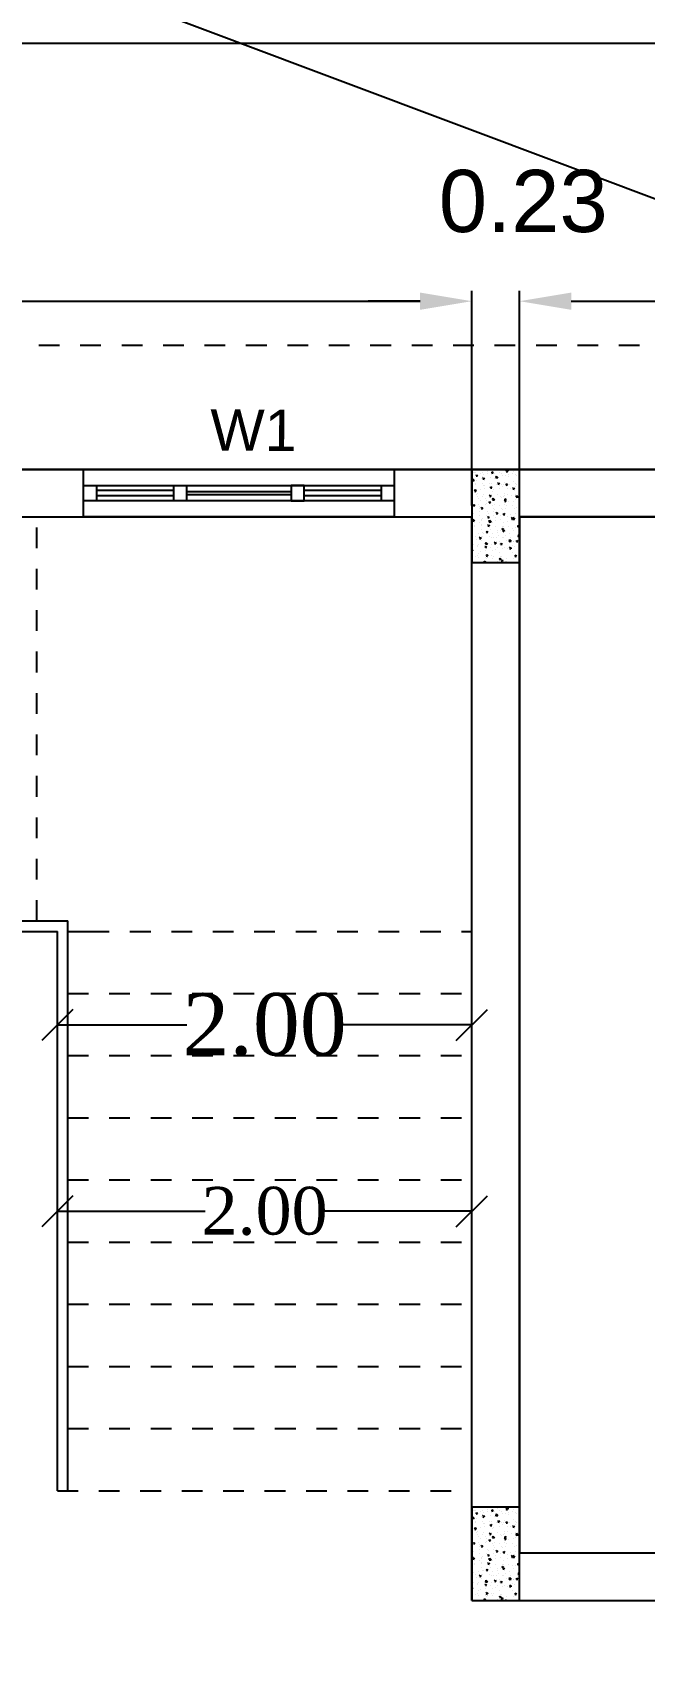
# Model space of a CAD drawing. Header units: metres. Extents: x 0 to 2048, y 111 to 219.
# Drawn here: x 1839.33 to 1842.28, y 171.58 to 179.44 of the extents above; entities that cross this region are included whole.
import ezdxf

# ---------------------------------------------------------------- set-up
doc = ezdxf.new("R2010")
doc.units = ezdxf.units.M
doc.header["$LTSCALE"] = 0.5
doc.header["$MEASUREMENT"] = 0
doc.header["$PDMODE"] = 3
doc.linetypes.add('( Dashed )', pattern=[0.75, 0.5, -0.25])
doc.linetypes.add('CONTIN', pattern=[0])
for name, color, linetype in [('BLK_1_FLR_0_BLT_UP_AREA', 27, 'Continuous'), ('BLK_1_FLR_0_EXIT_WIDTH_DOOR', 2, 'Continuous'), ('BLK_1_FLR_0_REGULAR_ROOM_1', 3, 'Continuous')]:
    doc.layers.add(name, color=color, linetype=linetype)
doc.layers.add('layout bou', color=1, linetype='Continuous', lineweight=60)
doc.layers.add('layout bou @ 1', color=1, linetype='Continuous', lineweight=60)
doc.styles.add('200LT_S', font='arial.ttf', dxfattribs={"height": 0.3})
doc.styles.add('Isa-', font='times.ttf')
doc.styles.add('PATTA & SITE', font='arial.ttf', dxfattribs={"height": 1.5})
doc.styles.get("Standard").update_dxf_attribs({"font": ''})
doc.styles.get('Standard').set_extended_font_data('Arial Black')
doc.dimstyles.new('Building Arrow', dxfattribs={"dimscale": 0, "dimtxt": 1, "dimasz": 1, "dimexe": 0.18, "dimexo": 0.0625, "dimgap": 0.09, "dimtad": 0, "dimdec": 1, "dimzin": 0, "dimdsep": 46, "dimtxsty": 'Standard', "dimcen": 0.09, "dimse1": 1, "dimse2": 1, "dimclrt": 7, "dimadec": 1, "dimazin": 0, "dimtfac": 1, "dimtdec": 1, "dimtofl": 0, "dimtmove": 0, "dimatfit": 3, "dimfxl": 0, "dimtolj": 1, "dimtzin": 0, "dimarcsym": 0})
doc.dimstyles.new('STANDARD$0', dxfattribs={"dimtxt": 0.5, "dimasz": 0.1, "dimexe": 2, "dimexo": 2, "dimgap": 0, "dimtad": 0, "dimzin": 0, "dimdsep": 46, "dimtxsty": 'Standard', "dimblk": 'OBLIQUE', "dimcen": -0.0625, "dimse1": 1, "dimse2": 1, "dimclrd": 3, "dimclre": 9, "dimadec": 0, "dimazin": 0, "dimtfac": 1, "dimtix": 1, "dimtofl": 0, "dimtmove": 2, "dimatfit": 3, "dimldrblk": 'OBLIQUE', "dimfxl": 0, "dimtolj": 1, "dimtzin": 0, "dimarcsym": 0})

# ---------------------------------------------------------------- blocks, each defined once
blk = doc.blocks.new('*D9')
at = {"layer": 'Defpoints', "color": 0, "lineweight": -3}
for p in [(1764.1257, 208.0316), (1764.1257, 208.0316), (1929.9765, 145.7045)]:
    blk.add_point(p, dxfattribs=at)
at = {"layer": 'layout bou', "color": 0, "lineweight": -2}
for p, q in [((1765.0618, 207.6799), (1845.0867, 177.6063)), ((1929.0405, 146.0562), (1849.0155, 176.1298))]:
    blk.add_line(p, q, dxfattribs=at)
at = {"layer": 'layout bou', "color": 0, "lineweight": -3}
for points in [[(1765.1204, 207.8359), (1765.0031, 207.5239), (1764.1257, 208.0316)], [(1929.0991, 146.2122), (1928.9818, 145.9002), (1929.9765, 145.7045)]]:
    blk.add_solid(points, dxfattribs=at)
at = {"layer": 'layout bou', "color": 7, "lineweight": 15, "insert": (1847.0511, 176.868), "char_height": 1, "attachment_point": 5, "rotation": 339.40364}
blk.add_mtext('\\A1;177.2', dxfattribs=at)
blk = doc.blocks.new('_Oblique')
at = {"color": 0, "linetype": 'ByBlock', "lineweight": -2}
blk.add_line((-0.5, -0.5), (0.5, 0.5), dxfattribs=at)
blk = doc.blocks.new('*D37')
at = {"color": 3, "lineweight": -2, "ltscale": 2}
for p, q in [((1839.4489, 174.6529), (1840.0739, 174.6529)), ((1841.4489, 174.6529), (1840.8238, 174.6529))]:
    blk.add_line(p, q, dxfattribs=at)
at = {"layer": 'Defpoints', "color": 0, "lineweight": -3, "ltscale": 2}
for p in [(1839.4489, 174.6529), (1841.4489, 174.6529), (1841.4489, 174.6529)]:
    blk.add_point(p, dxfattribs=at)
at = {"color": 3, "lineweight": -2, "ltscale": 2, "xscale": 0.15, "yscale": 0.15, "zscale": 0.15, "rotation": 180}
blk.add_blockref('_Oblique', (1839.4489, 174.6529), dxfattribs=at)
at = {"color": 3, "lineweight": -2, "ltscale": 2, "xscale": 0.15, "yscale": 0.15, "zscale": 0.15}
blk.add_blockref('_Oblique', (1841.4489, 174.6529), dxfattribs=at)
at = {"color": 0, "lineweight": -3, "ltscale": 2, "insert": (1840.4489, 174.6529), "char_height": 0.3, "attachment_point": 5, "style": 'Isa-'}
blk.add_mtext('\\A1;2.00', dxfattribs=at)
blk = doc.blocks.new('*D101')
at = {"layer": 'BLK_1_FLR_0_EXIT_WIDTH_DOOR', "color": 3, "lineweight": -2, "ltscale": 2}
for p, q in [((1839.4489, 173.7536), (1840.1614, 173.7536)), ((1841.4489, 173.7536), (1840.7363, 173.7536))]:
    blk.add_line(p, q, dxfattribs=at)
at = {"layer": 'Defpoints', "color": 0, "lineweight": -3, "ltscale": 2}
for p in [(1841.4489, 173.7536), (1839.4489, 173.4536), (1841.4489, 173.4536)]:
    blk.add_point(p, dxfattribs=at)
at = {"layer": 'BLK_1_FLR_0_EXIT_WIDTH_DOOR', "color": 3, "lineweight": -2, "ltscale": 2, "xscale": 0.15, "yscale": 0.15, "zscale": 0.15, "rotation": 180}
blk.add_blockref('_Oblique', (1839.4489, 173.7536), dxfattribs=at)
at = {"layer": 'BLK_1_FLR_0_EXIT_WIDTH_DOOR', "color": 3, "lineweight": -2, "ltscale": 2, "xscale": 0.15, "yscale": 0.15, "zscale": 0.15}
blk.add_blockref('_Oblique', (1841.4489, 173.7536), dxfattribs=at)
at = {"layer": 'BLK_1_FLR_0_EXIT_WIDTH_DOOR', "color": 0, "lineweight": -3, "ltscale": 2, "insert": (1840.4489, 173.7536), "char_height": 0.23, "attachment_point": 5, "style": 'Isa-'}
blk.add_mtext('\\A1;2.00', dxfattribs=at)

msp = doc.modelspace()

# ---------------------------------------------------------------- linework, layer by layer
at = {"color": 7, "lineweight": -3}
for p, q in [((1822.67887, 179.39237), (1852.67887, 179.39237)), ((1836.59887, 178.14642), (1841.19887, 178.14642)), ((1841.19887, 178.14642), (1840.94887, 178.14642)), ((1841.92887, 178.14642), (1847.21887, 178.14642)), ((1841.92887, 178.14642), (1842.17887, 178.14642))]:
    msp.add_line(p, q, dxfattribs=at)
at = {"color": 252, "lineweight": -3}
for p, q in [((1841.44887, 177.15967), (1841.44887, 178.19642)), ((1841.44887, 177.15967), (1841.44887, 178.19642)), ((1841.67887, 177.15467), (1841.67887, 178.19642)), ((1841.67887, 177.15467), (1841.67887, 178.19642))]:
    msp.add_line(p, q, dxfattribs=at)
at = {"linetype": '( Dashed )', "lineweight": -3, "ltscale": 0.0008}
for p, q in [((1825.35887, 177.93467), (1853.52887, 177.93467)), ((1839.34887, 175.15467), (1839.34887, 177.10467)), ((1839.59887, 175.10467), (1841.44887, 175.10467)), ((1839.49887, 174.80467), (1841.44887, 174.80467)), ((1839.49887, 174.50467), (1841.44887, 174.50467)), ((1839.49887, 174.20467), (1841.44887, 174.20467)), ((1839.49887, 173.90467), (1841.44887, 173.90467)), ((1839.49887, 173.60467), (1841.44887, 173.60467)), ((1839.49887, 173.30467), (1841.44887, 173.30467)), ((1839.49887, 173.00467), (1841.44887, 173.00467)), ((1839.49887, 172.70467), (1841.44887, 172.70467)), ((1839.44887, 172.40467), (1841.44887, 172.40467))]:
    msp.add_line(p, q, dxfattribs=at)
at = {"color": 0, "lineweight": -3}
for p, q in [((1822.42887, 177.33467), (1852.92887, 177.33467)), ((1822.42887, 177.33467), (1852.92887, 177.33467)), ((1836.34887, 177.10467), (1841.44887, 177.10467)), ((1841.44887, 171.87467), (1841.44887, 177.10467)), ((1841.67887, 172.10467), (1841.67887, 177.10467)), ((1841.67887, 177.10467), (1847.46887, 177.10467)), ((1841.67887, 172.10467), (1846.27504, 172.10467)), ((1841.44887, 171.87467), (1846.27504, 171.87467))]:
    msp.add_line(p, q, dxfattribs=at)
at = {"color": 8, "lineweight": -3}
msp.add_line((1822.42887, 177.33467), (1852.92887, 177.33467), dxfattribs=at)
at = {"lineweight": -3}
for p, q in [((1839.57474, 177.33467, 0), (1841.07474, 177.33467)), ((1841.45616, 177.31892), (1841.45616, 177.31892)), ((1841.45626, 177.33174), (1841.45626, 177.33174)), ((1841.45988, 177.31765), (1841.45988, 177.31765)), ((1841.46429, 177.32057), (1841.46429, 177.32057)), ((1841.47084, 177.30874), (1841.47032, 177.30276)), ((1841.47032, 177.30276), (1841.47658, 177.30392)), ((1841.47084, 177.30874), (1841.47659, 177.30392)), ((1841.49317, 177.31643), (1841.49317, 177.31643)), ((1841.50044, 177.3193), (1841.50044, 177.3193)), ((1841.50117, 177.29879), (1841.50117, 177.29879)), ((1841.50709, 177.31184), (1841.50709, 177.31184)), ((1841.52312, 177.32275), (1841.52312, 177.32275)), ((1841.52646, 177.31522), (1841.52646, 177.31522)), ((1841.54606, 177.32261), (1841.54554, 177.31663)), ((1841.54554, 177.31664), (1841.5518, 177.3178)), ((1841.54606, 177.32261), (1841.55181, 177.31779)), ((1841.55975, 177.314), (1841.55975, 177.314)), ((1841.56647, 177.30252), (1841.56509, 177.29363)), ((1841.5668, 177.30221), (1841.57492, 177.29442)), ((1841.57101, 177.32984), (1841.57101, 177.32984)), ((1841.58279, 177.31862), (1841.58279, 177.31862)), ((1841.59304, 177.31278), (1841.59304, 177.31278)), ((1841.59785, 177.30477), (1841.59785, 177.30477)), ((1841.61045, 177.30353), (1841.61045, 177.30353)), ((1841.61128, 177.32586), (1841.61128, 177.32586)), ((1841.61862, 177.32978), (1841.61526, 177.3248)), ((1841.61526, 177.32481), (1841.6213, 177.32278)), ((1841.61862, 177.32978), (1841.6213, 177.32278)), ((1841.62075, 177.33051), (1841.62702, 177.33167)), ((1841.62112, 177.33467), (1841.62076, 177.33051)), ((1841.62344, 177.33467), (1841.62703, 177.33167)), ((1841.62633, 177.31157), (1841.62633, 177.31157)), ((1841.6278, 177.29849), (1841.6278, 177.29849)), ((1841.6449, 177.3151), (1841.6449, 177.3151)), ((1841.64975, 177.32246), (1841.64975, 177.32246)), ((1841.65962, 177.31035), (1841.65962, 177.31035)), ((1841.66238, 177.30638), (1841.66238, 177.30638)), ((1840.01027, 177.23212, 0), (1839.63696, 177.23212, 0)), ((1840.57698, 177.22593, 0), (1840.07249, 177.22592, 0)), ((1841.01252, 177.23212, 0), (1840.6392, 177.23212, 0)), ((1841.45251, 177.28926), (1841.45113, 177.28037)), ((1841.45113, 177.28037), (1841.46063, 177.28148)), ((1841.45175, 177.22497), (1841.45175, 177.22497)), ((1841.45284, 177.28895), (1841.46096, 177.28116)), ((1841.45401, 177.27835), (1841.45401, 177.27835)), ((1841.46558, 177.23473), (1841.46222, 177.22975)), ((1841.46222, 177.22976), (1841.46827, 177.22773)), ((1841.46457, 177.23701), (1841.46404, 177.23103)), ((1841.46404, 177.23104), (1841.47031, 177.23219)), ((1841.46457, 177.23701), (1841.47031, 177.23219)), ((1841.46558, 177.23473), (1841.46826, 177.22773)), ((1841.46617, 177.2606), (1841.46617, 177.2606)), ((1841.46629, 177.26714), (1841.46629, 177.26714)), ((1841.46928, 177.2827), (1841.46928, 177.2827)), ((1841.47759, 177.21954), (1841.47759, 177.21954)), ((1841.4914, 177.23737), (1841.4914, 177.23737)), ((1841.49366, 177.29076), (1841.49366, 177.29076)), ((1841.49958, 177.26592), (1841.49958, 177.26592)), ((1841.50584, 177.29442), (1841.50248, 177.28944)), ((1841.50248, 177.28945), (1841.50853, 177.28742)), ((1841.50373, 177.29427), (1841.50373, 177.29427)), ((1841.50484, 177.25846), (1841.50484, 177.25846)), ((1841.50584, 177.29442), (1841.50853, 177.28742)), ((1841.50872, 177.25639), (1841.50872, 177.25639)), ((1841.51118, 177.24047), (1841.51118, 177.24047)), ((1841.53287, 177.26471), (1841.53287, 177.26471)), ((1841.53313, 177.26443), (1841.53313, 177.26443)), ((1841.53979, 177.25089), (1841.53926, 177.24491)), ((1841.53926, 177.24491), (1841.54553, 177.24607)), ((1841.53979, 177.25089), (1841.54553, 177.24606)), ((1841.53988, 177.29299), (1841.53988, 177.29299)), ((1841.54317, 177.26796), (1841.54317, 177.26796)), ((1841.54816, 177.23009), (1841.54816, 177.23009)), ((1841.55594, 177.23899), (1841.55594, 177.23899)), ((1841.55819, 177.29237), (1841.55819, 177.29237)), ((1841.5651, 177.29363), (1841.5746, 177.29474)), ((1841.56615, 177.26349), (1841.56615, 177.26349)), ((1841.57835, 177.27009), (1841.575, 177.26511)), ((1841.575, 177.26512), (1841.58104, 177.26309)), ((1841.57835, 177.27009), (1841.58104, 177.26309)), ((1841.57932, 177.26669), (1841.57932, 177.26669)), ((1841.58262, 177.24165), (1841.58262, 177.24165)), ((1841.5928, 177.2603), (1841.5928, 177.2603)), ((1841.59559, 177.25139), (1841.59559, 177.25139)), ((1841.59944, 177.26227), (1841.59944, 177.26227)), ((1841.60677, 177.21909), (1841.60677, 177.21909)), ((1841.60902, 177.27247), (1841.60902, 177.27247)), ((1841.61501, 177.26476), (1841.61448, 177.25878)), ((1841.61448, 177.25879), (1841.62075, 177.25994)), ((1841.61501, 177.26476), (1841.62075, 177.25994)), ((1841.61876, 177.24038), (1841.61876, 177.24038)), ((1841.63273, 177.26106), (1841.63273, 177.26106)), ((1841.63781, 177.24018), (1841.63781, 177.24018)), ((1841.65087, 177.24576), (1841.64751, 177.24078)), ((1841.64751, 177.24079), (1841.65356, 177.23876)), ((1841.64989, 177.27723), (1841.64989, 177.27723)), ((1841.65087, 177.24576), (1841.65356, 177.23875)), ((1841.65976, 177.26414), (1841.65976, 177.26414)), ((1841.66012, 177.253), (1841.66012, 177.253)), ((1841.66602, 177.25984), (1841.66602, 177.25984)), ((1840.01027, 177.20723, 0), (1839.63696, 177.20723, 0)), ((1840.57698, 177.21099, 0), (1840.07249, 177.21099, 0)), ((1841.01252, 177.20723, 0), (1840.6392, 177.20723, 0)), ((1841.44949, 177.17159), (1841.44949, 177.17159)), ((1841.45829, 177.16528), (1841.45777, 177.15931)), ((1841.45777, 177.15931), (1841.46403, 177.16047)), ((1841.45829, 177.16528), (1841.46404, 177.16046)), ((1841.47378, 177.2152), (1841.47378, 177.2152)), ((1841.47618, 177.20228), (1841.47618, 177.20228)), ((1841.48083, 177.16386), (1841.48083, 177.16386)), ((1841.48089, 177.19451), (1841.48089, 177.19451)), ((1841.48587, 177.15664), (1841.48587, 177.15664)), ((1841.48619, 177.14396), (1841.48619, 177.14396)), ((1841.48915, 177.18399), (1841.48915, 177.18399)), ((1841.49783, 177.15071), (1841.49447, 177.14573)), ((1841.49448, 177.14574), (1841.50052, 177.14371)), ((1841.49783, 177.15071), (1841.50052, 177.1437)), ((1841.50033, 177.15169), (1841.50033, 177.15169)), ((1841.50258, 177.20508), (1841.50258, 177.20508)), ((1841.50707, 177.21398), (1841.50707, 177.21398)), ((1841.51411, 177.16264), (1841.51411, 177.16264)), ((1841.51703, 177.19324), (1841.51703, 177.19324)), ((1841.52033, 177.1682), (1841.52033, 177.1682)), ((1841.52119, 177.18215), (1841.52119, 177.18215)), ((1841.53351, 177.17916), (1841.53299, 177.17318)), ((1841.53299, 177.17319), (1841.53925, 177.17434)), ((1841.53351, 177.17916), (1841.53926, 177.17434)), ((1841.53809, 177.2104), (1841.53474, 177.20542)), ((1841.53474, 177.20543), (1841.54078, 177.2034)), ((1841.53809, 177.2104), (1841.54078, 177.20339)), ((1841.54036, 177.21277), (1841.54036, 177.21277)), ((1841.54314, 177.20611), (1841.54314, 177.20611)), ((1841.5474, 177.16142), (1841.5474, 177.16142)), ((1841.54992, 177.1958), (1841.54854, 177.1869)), ((1841.54855, 177.18691), (1841.55804, 177.18801)), ((1841.55025, 177.19548), (1841.55837, 177.18769)), ((1841.55316, 177.14779), (1841.55316, 177.14779)), ((1841.55368, 177.1856), (1841.55368, 177.1856)), ((1841.55647, 177.16693), (1841.55647, 177.16693)), ((1841.55977, 177.1419), (1841.55977, 177.1419)), ((1841.57365, 177.21155), (1841.57365, 177.21155)), ((1841.58069, 177.16021), (1841.58069, 177.16021)), ((1841.5876, 177.20378), (1841.5876, 177.20378)), ((1841.59108, 177.14462), (1841.59108, 177.14462)), ((1841.59333, 177.19801), (1841.59333, 177.19801)), ((1841.59592, 177.14062), (1841.59592, 177.14062)), ((1841.60281, 177.20198), (1841.60281, 177.20198)), ((1841.60451, 177.16571), (1841.60451, 177.16571)), ((1841.60694, 177.21034), (1841.60694, 177.21034)), ((1841.61061, 177.18607), (1841.60725, 177.18109)), ((1841.60725, 177.1811), (1841.6133, 177.17907)), ((1841.6082, 177.18706), (1841.61447, 177.18822)), ((1841.60873, 177.19303), (1841.60821, 177.18706)), ((1841.60873, 177.19303), (1841.61448, 177.18821)), ((1841.61061, 177.18607), (1841.61329, 177.17906)), ((1841.61282, 177.14367), (1841.61282, 177.14367)), ((1841.61398, 177.15899), (1841.61398, 177.15899)), ((1841.62206, 177.21534), (1841.62206, 177.21534)), ((1841.62704, 177.17747), (1841.62704, 177.17747)), ((1841.64023, 177.20912), (1841.64023, 177.20912)), ((1841.64727, 177.15778), (1841.64727, 177.15778)), ((1841.64782, 177.18186), (1841.64782, 177.18186)), ((1841.65561, 177.14624), (1841.65561, 177.14624)), ((1841.65787, 177.19962), (1841.65787, 177.19962)), ((1841.6582, 177.21407), (1841.6582, 177.21407)), ((1841.6615, 177.18904), (1841.6615, 177.18904)), ((1841.66388, 177.20905), (1841.6625, 177.20016)), ((1841.66251, 177.20016), (1841.67201, 177.20127)), ((1841.66421, 177.20874), (1841.67233, 177.20095)), ((1841.66648, 177.15116), (1841.66648, 177.15116)), ((1841.66977, 177.20582), (1841.66977, 177.20582)), ((1841.67352, 177.2079), (1841.67352, 177.2079)), ((1841.45202, 177.09356), (1841.45149, 177.08758)), ((1841.45149, 177.08759), (1841.45776, 177.08874)), ((1841.45202, 177.09356), (1841.45776, 177.08874)), ((1841.45394, 177.11456), (1841.45394, 177.11456)), ((1841.45757, 177.09102), (1841.45421, 177.08604)), ((1841.45421, 177.08605), (1841.46026, 177.08402)), ((1841.45475, 177.11979), (1841.45475, 177.11979)), ((1841.45757, 177.09102), (1841.46026, 177.08401)), ((1841.45804, 177.09475), (1841.45804, 177.09475)), ((1841.46144, 177.06262), (1841.46144, 177.06262)), ((1841.48464, 177.07723), (1841.48464, 177.07723)), ((1841.48689, 177.13061), (1841.48689, 177.13061)), ((1841.48723, 177.11335), (1841.48723, 177.11335)), ((1841.49419, 177.09348), (1841.49419, 177.09348)), ((1841.49472, 177.06141), (1841.49472, 177.06141)), ((1841.4962, 177.08564), (1841.4962, 177.08564)), ((1841.49748, 177.06845), (1841.49748, 177.06845)), ((1841.49807, 177.09831), (1841.49807, 177.09831)), ((1841.52052, 177.11213), (1841.52052, 177.11213)), ((1841.52532, 177.13033), (1841.52532, 177.13033)), ((1841.52724, 177.10743), (1841.52671, 177.10146)), ((1841.52671, 177.10146), (1841.53298, 177.10262)), ((1841.53008, 177.06668), (1841.52673, 177.06171)), ((1841.52673, 177.06171), (1841.53277, 177.05969)), ((1841.52724, 177.10743), (1841.53298, 177.10261)), ((1841.52801, 177.06019), (1841.52801, 177.06019)), ((1841.53008, 177.06668), (1841.53277, 177.05968)), ((1841.5312, 177.12383), (1841.5312, 177.12383)), ((1841.53337, 177.08907), (1841.53199, 177.08018)), ((1841.53199, 177.08018), (1841.54149, 177.08129)), ((1841.53363, 177.06717), (1841.53363, 177.06717)), ((1841.5337, 177.08876), (1841.54182, 177.08097)), ((1841.54121, 177.06551), (1841.54121, 177.06551)), ((1841.54917, 177.07884), (1841.54917, 177.07884)), ((1841.55143, 177.13222), (1841.55143, 177.13222)), ((1841.55381, 177.11091), (1841.55381, 177.11091)), ((1841.56317, 177.08948), (1841.56317, 177.08948)), ((1841.56476, 177.10402), (1841.56476, 177.10402)), ((1841.57034, 177.12637), (1841.56699, 177.1214)), ((1841.56699, 177.1214), (1841.57303, 177.11938)), ((1841.57034, 177.12637), (1841.57303, 177.11937)), ((1841.5871, 177.1097), (1841.5871, 177.1097)), ((1841.58882, 177.09124), (1841.58882, 177.09124)), ((1841.59921, 177.11559), (1841.59921, 177.11559)), ((1841.60246, 177.12131), (1841.60193, 177.11533)), ((1841.60193, 177.11534), (1841.6082, 177.11649)), ((1841.60226, 177.11233), (1841.60226, 177.11233)), ((1841.60246, 177.12131), (1841.6082, 177.11649)), ((1841.6042, 177.07772), (1841.6042, 177.07772)), ((1841.62038, 177.10848), (1841.62038, 177.10848)), ((1841.62283, 177.08535), (1841.62283, 177.08535)), ((1841.63536, 177.11432), (1841.63536, 177.11432)), ((1841.63865, 177.08928), (1841.63865, 177.08928)), ((1841.64286, 177.10204), (1841.6395, 177.09707)), ((1841.63951, 177.09707), (1841.64555, 177.09505)), ((1841.64286, 177.10204), (1841.64555, 177.09504)), ((1841.64733, 177.10233), (1841.64595, 177.09344)), ((1841.64596, 177.09344), (1841.65546, 177.09455)), ((1841.64766, 177.10202), (1841.65578, 177.09423)), ((1841.65336, 177.09285), (1841.65336, 177.09285)), ((1841.65367, 177.10727), (1841.65367, 177.10727)), ((1841.65783, 177.12354), (1841.65783, 177.12354)), ((1841.66784, 177.06522), (1841.66784, 177.06522)), ((1841.6714, 177.06346), (1841.67088, 177.05748)), ((1841.6714, 177.06346), (1841.67714, 177.05864)), ((1841.6748, 177.08801), (1841.6748, 177.08801)), ((1841.67767, 177.13518), (1841.67715, 177.12921)), ((1841.67715, 177.12921), (1841.67887, 177.12953)), ((1841.67767, 177.13518), (1841.67887, 177.13418)), ((1841.67809, 177.06298), (1841.67809, 177.06298)), ((1841.44887, 177.01921), (1841.45149, 177.01701)), ((1841.44887, 177.01653), (1841.45148, 177.01702)), ((1841.46303, 177.05688), (1841.46303, 177.05688)), ((1841.46848, 177.01128), (1841.46848, 177.01128)), ((1841.47134, 176.99373), (1841.47134, 176.99373)), ((1841.48238, 177.02385), (1841.48238, 177.02385)), ((1841.48982, 177.00699), (1841.48647, 177.00202)), ((1841.48647, 177.00202), (1841.49251, 177)), ((1841.48982, 177.00699), (1841.49251, 176.99999)), ((1841.49356, 176.99155), (1841.49356, 176.99155)), ((1841.49581, 177.04493), (1841.49581, 177.04493)), ((1841.50177, 177.01006), (1841.50177, 177.01006)), ((1841.50247, 177.03057), (1841.50247, 177.03057)), ((1841.50621, 177.02732), (1841.50621, 177.02732)), ((1841.51682, 176.98235), (1841.51544, 176.97345)), ((1841.51715, 176.98203), (1841.52526, 176.97424)), ((1841.52043, 177.02973), (1841.5267, 177.03089)), ((1841.52096, 177.03571), (1841.52044, 177.02973)), ((1841.52096, 177.03571), (1841.52671, 177.03089)), ((1841.53506, 177.00885), (1841.53506, 177.00885)), ((1841.53693, 177.04214), (1841.53693, 177.04214)), ((1841.54191, 177.00427), (1841.54191, 177.00427)), ((1841.54691, 177.02546), (1841.54691, 177.02546)), ((1841.55122, 177.0072), (1841.55122, 177.0072)), ((1841.56234, 176.98266), (1841.55898, 176.97769)), ((1841.5613, 177.05897), (1841.5613, 177.05897)), ((1841.56234, 176.98266), (1841.56502, 176.97566)), ((1841.56834, 177.00763), (1841.56834, 177.00763)), ((1841.57307, 177.04087), (1841.57307, 177.04087)), ((1841.57318, 177.03116), (1841.57318, 177.03116)), ((1841.57637, 177.01583), (1841.57637, 177.01583)), ((1841.58431, 176.98448), (1841.58431, 176.98448)), ((1841.58657, 177.03786), (1841.58657, 177.03786)), ((1841.59459, 177.05776), (1841.59459, 177.05776)), ((1841.59565, 177.04361), (1841.60192, 177.04477)), ((1841.59618, 177.04958), (1841.59566, 177.04361)), ((1841.59618, 177.04958), (1841.60193, 177.04476)), ((1841.59775, 177.00556), (1841.59775, 177.00556)), ((1841.6026, 177.04235), (1841.59924, 177.03738)), ((1841.59924, 177.03738), (1841.60529, 177.03536)), ((1841.6, 177.05894), (1841.6, 177.05894)), ((1841.60163, 177.00641), (1841.60163, 177.00641)), ((1841.6026, 177.04235), (1841.60529, 177.03535)), ((1841.61251, 177.01456), (1841.61251, 177.01456)), ((1841.61581, 176.98953), (1841.61581, 176.98953)), ((1841.62788, 177.05654), (1841.62788, 177.05654)), ((1841.63078, 176.99561), (1841.6294, 176.98671)), ((1841.62941, 176.98672), (1841.6389, 176.98782)), ((1841.63111, 176.99529), (1841.63923, 176.9875)), ((1841.63284, 177.02703), (1841.63284, 177.02703)), ((1841.63492, 177.0052), (1841.63492, 177.0052)), ((1841.64364, 177.05141), (1841.64364, 177.05141)), ((1841.64884, 176.98609), (1841.64884, 176.98609)), ((1841.6511, 177.03947), (1841.6511, 177.03947)), ((1841.65195, 176.98825), (1841.65195, 176.98825)), ((1841.66117, 177.05533), (1841.66117, 177.05533)), ((1841.66512, 176.99173), (1841.6646, 176.98575)), ((1841.6646, 176.98576), (1841.67087, 176.98692)), ((1841.66512, 176.99173), (1841.67087, 176.98691)), ((1841.66821, 177.00398), (1841.66821, 177.00398)), ((1841.67087, 177.05749), (1841.67714, 177.05864)), ((1841.67511, 177.01802), (1841.67176, 177.01305)), ((1841.67176, 177.01305), (1841.6778, 177.01102)), ((1841.67511, 177.01802), (1841.6778, 177.01102)), ((1841.67785, 177.0069), (1841.67785, 177.0069)), ((1841.44956, 176.9473), (1841.44887, 176.94628)), ((1841.44887, 176.94144), (1841.45225, 176.94031)), ((1841.44909, 176.91005), (1841.44909, 176.91005)), ((1841.44956, 176.9473), (1841.45225, 176.9403)), ((1841.45656, 176.97313), (1841.45656, 176.97313)), ((1841.46657, 176.91482), (1841.46657, 176.91482)), ((1841.47464, 176.96869), (1841.47464, 176.96869)), ((1841.47488, 176.96077), (1841.47488, 176.96077)), ((1841.47787, 176.91708), (1841.47787, 176.91708)), ((1841.47963, 176.93082), (1841.47963, 176.93082)), ((1841.48013, 176.97046), (1841.48013, 176.97046)), ((1841.48238, 176.90883), (1841.48238, 176.90883)), ((1841.4913, 176.93817), (1841.4913, 176.93817)), ((1841.50817, 176.95955), (1841.50817, 176.95955)), ((1841.51079, 176.96742), (1841.51079, 176.96742)), ((1841.51408, 176.94239), (1841.51408, 176.94239)), ((1841.51469, 176.96398), (1841.51416, 176.958)), ((1841.51416, 176.95801), (1841.52043, 176.95917)), ((1841.51469, 176.96398), (1841.52043, 176.95916)), ((1841.51544, 176.97346), (1841.52494, 176.97456)), ((1841.51567, 176.90761), (1841.51567, 176.90761)), ((1841.51622, 176.96901), (1841.51622, 176.96901)), ((1841.52207, 176.92297), (1841.51872, 176.918)), ((1841.51872, 176.918), (1841.52476, 176.91597)), ((1841.51907, 176.90451), (1841.51907, 176.90451)), ((1841.52207, 176.92297), (1841.52476, 176.91597)), ((1841.52623, 176.91069), (1841.52623, 176.91069)), ((1841.54146, 176.95834), (1841.54146, 176.95834)), ((1841.5424, 176.91869), (1841.5424, 176.91869)), ((1841.54466, 176.97207), (1841.54466, 176.97207)), ((1841.54895, 176.9064), (1841.54895, 176.9064)), ((1841.55023, 176.94111), (1841.55023, 176.94111)), ((1841.55352, 176.91608), (1841.55352, 176.91608)), ((1841.55898, 176.97769), (1841.56502, 176.97566)), ((1841.56123, 176.94888), (1841.56123, 176.94888)), ((1841.57475, 176.95712), (1841.57475, 176.95712)), ((1841.58135, 176.97796), (1841.58135, 176.97796)), ((1841.58206, 176.93109), (1841.58206, 176.93109)), ((1841.58224, 176.90518), (1841.58224, 176.90518)), ((1841.58363, 176.90613), (1841.58311, 176.90015)), ((1841.58319, 176.97284), (1841.58319, 176.97284)), ((1841.58363, 176.90613), (1841.58937, 176.90131)), ((1841.5899, 176.97786), (1841.58938, 176.97188)), ((1841.58938, 176.97188), (1841.59565, 176.97304)), ((1841.58967, 176.91481), (1841.58967, 176.91481)), ((1841.5899, 176.97786), (1841.59565, 176.97304)), ((1841.5932, 176.91452), (1841.5932, 176.91452)), ((1841.59549, 176.95218), (1841.59549, 176.95218)), ((1841.60804, 176.9559), (1841.60804, 176.9559)), ((1841.61553, 176.90397), (1841.61553, 176.90397)), ((1841.62079, 176.95165), (1841.62079, 176.95165)), ((1841.63485, 176.95833), (1841.6315, 176.95336)), ((1841.6315, 176.95336), (1841.63754, 176.95133)), ((1841.63485, 176.95833), (1841.63754, 176.95133)), ((1841.64133, 176.95469), (1841.64133, 176.95469)), ((1841.64285, 176.96871), (1841.64285, 176.96871)), ((1841.64659, 176.93271), (1841.64659, 176.93271)), ((1841.64882, 176.90275), (1841.64882, 176.90275)), ((1841.65286, 176.91039), (1841.65286, 176.91039)), ((1841.65525, 176.96322), (1841.65525, 176.96322)), ((1841.65832, 176.91403), (1841.66459, 176.91519)), ((1841.65885, 176.92001), (1841.65833, 176.91403)), ((1841.65885, 176.92001), (1841.66459, 176.91518)), ((1841.66024, 176.92535), (1841.66024, 176.92535)), ((1841.67461, 176.95347), (1841.67461, 176.95347)), ((1841.48905, 176.88478), (1841.48905, 176.88478)), ((1841.50788, 176.88628), (1841.51415, 176.88744)), ((1841.50841, 176.89226), (1841.50789, 176.88628)), ((1841.50841, 176.89226), (1841.51416, 176.88743)), ((1841.57124, 176.89056), (1841.57124, 176.89056)), ((1841.5831, 176.90016), (1841.58937, 176.90131)), ((1841.59459, 176.89864), (1841.59123, 176.89367)), ((1841.59123, 176.89367), (1841.59728, 176.89164)), ((1841.59296, 176.88977), (1841.59296, 176.88977)), ((1841.59323, 176.8988), (1841.59323, 176.8988)), ((1841.59459, 176.89864), (1841.59728, 176.89164)), ((1841.61423, 176.88888), (1841.61358, 176.88467)), ((1841.61456, 176.88857), (1841.61862, 176.88467)), ((1841.62911, 176.8885), (1841.62911, 176.8885)), ((1839.49887, 175.10467), (1839.59887, 175.10467)), ((1841.45251, 172.27926), (1841.45113, 172.27037)), ((1841.45113, 172.27037), (1841.46063, 172.27148)), ((1841.45284, 172.27895), (1841.46096, 172.27116)), ((1841.45401, 172.26835), (1841.45401, 172.26835)), ((1841.45616, 172.30892), (1841.45616, 172.30892)), ((1841.45626, 172.32174), (1841.45626, 172.32174)), ((1841.45988, 172.30765), (1841.45988, 172.30765)), ((1841.46429, 172.31057), (1841.46429, 172.31057)), ((1841.46928, 172.2727), (1841.46928, 172.2727)), ((1841.47084, 172.29874), (1841.47032, 172.29276)), ((1841.47032, 172.29276), (1841.47658, 172.29392)), ((1841.47084, 172.29874), (1841.47659, 172.29392)), ((1841.49317, 172.30643), (1841.49317, 172.30643)), ((1841.49366, 172.28076), (1841.49366, 172.28076)), ((1841.50044, 172.3093), (1841.50044, 172.3093)), ((1841.50117, 172.28879), (1841.50117, 172.28879)), ((1841.50584, 172.28442), (1841.50248, 172.27944)), ((1841.50248, 172.27945), (1841.50853, 172.27742)), ((1841.50373, 172.28427), (1841.50373, 172.28427)), ((1841.50584, 172.28442), (1841.50853, 172.27742)), ((1841.50709, 172.30184), (1841.50709, 172.30184)), ((1841.52312, 172.31275), (1841.52312, 172.31275)), ((1841.52646, 172.30522), (1841.52646, 172.30522)), ((1841.53988, 172.28299), (1841.53988, 172.28299)), ((1841.54606, 172.31261), (1841.54554, 172.30663)), ((1841.54554, 172.30664), (1841.5518, 172.3078)), ((1841.54606, 172.31261), (1841.55181, 172.30779)), ((1841.55819, 172.28237), (1841.55819, 172.28237)), ((1841.55975, 172.304), (1841.55975, 172.304)), ((1841.56647, 172.29252), (1841.56509, 172.28363)), ((1841.5651, 172.28363), (1841.5746, 172.28474)), ((1841.5668, 172.29221), (1841.57492, 172.28442)), ((1841.57101, 172.31984), (1841.57101, 172.31984)), ((1841.58279, 172.30862), (1841.58279, 172.30862)), ((1841.59304, 172.30278), (1841.59304, 172.30278)), ((1841.59785, 172.29477), (1841.59785, 172.29477)), ((1841.61045, 172.29353), (1841.61045, 172.29353)), ((1841.61128, 172.31586), (1841.61128, 172.31586)), ((1841.61862, 172.31978), (1841.61526, 172.3148)), ((1841.61526, 172.31481), (1841.6213, 172.31278)), ((1841.61862, 172.31978), (1841.6213, 172.31278)), ((1841.62075, 172.32051), (1841.62702, 172.32167)), ((1841.62112, 172.32467), (1841.62076, 172.32051)), ((1841.62344, 172.32467), (1841.62703, 172.32167)), ((1841.62633, 172.30157), (1841.62633, 172.30157)), ((1841.6278, 172.28849), (1841.6278, 172.28849)), ((1841.6449, 172.3051), (1841.6449, 172.3051)), ((1841.64975, 172.31246), (1841.64975, 172.31246)), ((1841.64989, 172.26723), (1841.64989, 172.26723)), ((1841.65962, 172.30035), (1841.65962, 172.30035)), ((1841.66238, 172.29638), (1841.66238, 172.29638)), ((1841.45175, 172.21497), (1841.45175, 172.21497)), ((1841.46558, 172.22473), (1841.46222, 172.21975)), ((1841.46222, 172.21976), (1841.46827, 172.21773)), ((1841.46457, 172.22701), (1841.46404, 172.22103)), ((1841.46404, 172.22104), (1841.47031, 172.22219)), ((1841.46457, 172.22701), (1841.47031, 172.22219)), ((1841.46558, 172.22473), (1841.46826, 172.21773)), ((1841.46617, 172.2506), (1841.46617, 172.2506)), ((1841.46629, 172.25714), (1841.46629, 172.25714)), ((1841.47378, 172.2052), (1841.47378, 172.2052)), ((1841.47618, 172.19228), (1841.47618, 172.19228)), ((1841.47759, 172.20954), (1841.47759, 172.20954)), ((1841.4914, 172.22737), (1841.4914, 172.22737)), ((1841.49958, 172.25592), (1841.49958, 172.25592)), ((1841.50258, 172.19508), (1841.50258, 172.19508)), ((1841.50484, 172.24846), (1841.50484, 172.24846)), ((1841.50707, 172.20398), (1841.50707, 172.20398)), ((1841.50872, 172.24639), (1841.50872, 172.24639)), ((1841.51118, 172.23047), (1841.51118, 172.23047)), ((1841.53287, 172.25471), (1841.53287, 172.25471)), ((1841.53313, 172.25443), (1841.53313, 172.25443)), ((1841.53809, 172.2004), (1841.53474, 172.19542)), ((1841.53474, 172.19543), (1841.54078, 172.1934)), ((1841.53809, 172.2004), (1841.54078, 172.19339)), ((1841.53979, 172.24089), (1841.53926, 172.23491)), ((1841.53926, 172.23491), (1841.54553, 172.23607)), ((1841.53979, 172.24089), (1841.54553, 172.23606)), ((1841.54036, 172.20277), (1841.54036, 172.20277)), ((1841.54314, 172.19611), (1841.54314, 172.19611)), ((1841.54317, 172.25796), (1841.54317, 172.25796)), ((1841.54816, 172.22009), (1841.54816, 172.22009)), ((1841.54992, 172.1858), (1841.54854, 172.1769)), ((1841.55025, 172.18548), (1841.55837, 172.17769)), ((1841.55594, 172.22899), (1841.55594, 172.22899)), ((1841.56615, 172.25349), (1841.56615, 172.25349)), ((1841.57365, 172.20155), (1841.57365, 172.20155)), ((1841.57835, 172.26009), (1841.575, 172.25511)), ((1841.575, 172.25512), (1841.58104, 172.25309)), ((1841.57835, 172.26009), (1841.58104, 172.25309)), ((1841.57932, 172.25669), (1841.57932, 172.25669)), ((1841.58262, 172.23165), (1841.58262, 172.23165)), ((1841.5876, 172.19378), (1841.5876, 172.19378)), ((1841.5928, 172.2503), (1841.5928, 172.2503)), ((1841.59333, 172.18801), (1841.59333, 172.18801)), ((1841.59559, 172.24139), (1841.59559, 172.24139)), ((1841.59944, 172.25227), (1841.59944, 172.25227)), ((1841.60281, 172.19198), (1841.60281, 172.19198)), ((1841.60677, 172.20909), (1841.60677, 172.20909)), ((1841.60694, 172.20034), (1841.60694, 172.20034)), ((1841.60902, 172.26247), (1841.60902, 172.26247)), ((1841.61501, 172.25476), (1841.61448, 172.24878)), ((1841.61448, 172.24879), (1841.62075, 172.24994)), ((1841.61501, 172.25476), (1841.62075, 172.24994)), ((1841.61876, 172.23038), (1841.61876, 172.23038)), ((1841.62206, 172.20534), (1841.62206, 172.20534)), ((1841.63273, 172.25106), (1841.63273, 172.25106)), ((1841.63781, 172.23018), (1841.63781, 172.23018)), ((1841.64023, 172.19912), (1841.64023, 172.19912)), ((1841.65087, 172.23576), (1841.64751, 172.23078)), ((1841.64751, 172.23079), (1841.65356, 172.22876)), ((1841.65087, 172.23576), (1841.65356, 172.22875)), ((1841.65787, 172.18962), (1841.65787, 172.18962)), ((1841.6582, 172.20407), (1841.6582, 172.20407)), ((1841.65976, 172.25414), (1841.65976, 172.25414)), ((1841.66012, 172.243), (1841.66012, 172.243)), ((1841.66388, 172.19905), (1841.6625, 172.19016)), ((1841.66251, 172.19016), (1841.67201, 172.19127)), ((1841.66421, 172.19874), (1841.67233, 172.19095)), ((1841.66602, 172.24984), (1841.66602, 172.24984)), ((1841.66977, 172.19582), (1841.66977, 172.19582)), ((1841.67352, 172.1979), (1841.67352, 172.1979)), ((1841.44949, 172.16159), (1841.44949, 172.16159)), ((1841.45475, 172.10979), (1841.45475, 172.10979)), ((1841.45829, 172.15528), (1841.45777, 172.14931)), ((1841.45777, 172.14931), (1841.46403, 172.15047)), ((1841.45829, 172.15528), (1841.46404, 172.15046)), ((1841.48083, 172.15386), (1841.48083, 172.15386)), ((1841.48089, 172.18451), (1841.48089, 172.18451)), ((1841.48587, 172.14664), (1841.48587, 172.14664)), ((1841.48619, 172.13396), (1841.48619, 172.13396)), ((1841.48689, 172.12061), (1841.48689, 172.12061)), ((1841.48915, 172.17399), (1841.48915, 172.17399)), ((1841.49783, 172.14071), (1841.49447, 172.13573)), ((1841.49448, 172.13574), (1841.50052, 172.13371)), ((1841.49783, 172.14071), (1841.50052, 172.1337)), ((1841.50033, 172.14169), (1841.50033, 172.14169)), ((1841.51411, 172.15264), (1841.51411, 172.15264)), ((1841.51703, 172.18324), (1841.51703, 172.18324)), ((1841.52033, 172.1582), (1841.52033, 172.1582)), ((1841.52119, 172.17215), (1841.52119, 172.17215)), ((1841.52532, 172.12033), (1841.52532, 172.12033)), ((1841.5312, 172.11383), (1841.5312, 172.11383)), ((1841.53351, 172.16916), (1841.53299, 172.16318)), ((1841.53299, 172.16319), (1841.53925, 172.16434)), ((1841.53351, 172.16916), (1841.53926, 172.16434)), ((1841.5474, 172.15142), (1841.5474, 172.15142)), ((1841.54855, 172.17691), (1841.55804, 172.17801)), ((1841.55143, 172.12222), (1841.55143, 172.12222)), ((1841.55316, 172.13779), (1841.55316, 172.13779)), ((1841.55368, 172.1756), (1841.55368, 172.1756)), ((1841.55647, 172.15693), (1841.55647, 172.15693)), ((1841.55977, 172.1319), (1841.55977, 172.1319)), ((1841.57034, 172.11637), (1841.56699, 172.1114)), ((1841.56699, 172.1114), (1841.57303, 172.10938)), ((1841.57034, 172.11637), (1841.57303, 172.10937)), ((1841.58069, 172.15021), (1841.58069, 172.15021)), ((1841.59108, 172.13462), (1841.59108, 172.13462)), ((1841.59592, 172.13062), (1841.59592, 172.13062)), ((1841.60246, 172.11131), (1841.60193, 172.10533)), ((1841.60246, 172.11131), (1841.6082, 172.10649)), ((1841.60451, 172.15571), (1841.60451, 172.15571)), ((1841.61061, 172.17607), (1841.60725, 172.17109)), ((1841.60725, 172.1711), (1841.6133, 172.16907)), ((1841.6082, 172.17706), (1841.61447, 172.17822)), ((1841.60873, 172.18303), (1841.60821, 172.17706)), ((1841.60873, 172.18303), (1841.61448, 172.17821)), ((1841.61061, 172.17607), (1841.61329, 172.16906)), ((1841.61282, 172.13367), (1841.61282, 172.13367)), ((1841.61398, 172.14899), (1841.61398, 172.14899)), ((1841.62704, 172.16747), (1841.62704, 172.16747)), ((1841.64727, 172.14778), (1841.64727, 172.14778)), ((1841.64782, 172.17186), (1841.64782, 172.17186)), ((1841.65561, 172.13624), (1841.65561, 172.13624)), ((1841.65783, 172.11354), (1841.65783, 172.11354)), ((1841.6615, 172.17904), (1841.6615, 172.17904)), ((1841.66648, 172.14116), (1841.66648, 172.14116)), ((1841.67767, 172.12518), (1841.67715, 172.11921)), ((1841.67715, 172.11921), (1841.67887, 172.11953)), ((1841.67767, 172.12518), (1841.67887, 172.12418)), ((1841.45202, 172.08356), (1841.45149, 172.07758)), ((1841.45149, 172.07759), (1841.45776, 172.07874)), ((1841.45202, 172.08356), (1841.45776, 172.07874)), ((1841.45394, 172.10456), (1841.45394, 172.10456)), ((1841.45757, 172.08102), (1841.45421, 172.07604)), ((1841.45421, 172.07605), (1841.46026, 172.07402)), ((1841.45757, 172.08102), (1841.46026, 172.07401)), ((1841.45804, 172.08475), (1841.45804, 172.08475)), ((1841.46144, 172.05262), (1841.46144, 172.05262)), ((1841.46303, 172.04688), (1841.46303, 172.04688)), ((1841.48464, 172.06723), (1841.48464, 172.06723)), ((1841.48723, 172.10335), (1841.48723, 172.10335)), ((1841.49419, 172.08348), (1841.49419, 172.08348)), ((1841.49472, 172.05141), (1841.49472, 172.05141)), ((1841.49581, 172.03493), (1841.49581, 172.03493)), ((1841.4962, 172.07564), (1841.4962, 172.07564)), ((1841.49748, 172.05845), (1841.49748, 172.05845)), ((1841.49807, 172.08831), (1841.49807, 172.08831)), ((1841.52052, 172.10213), (1841.52052, 172.10213)), ((1841.52724, 172.09743), (1841.52671, 172.09146)), ((1841.52671, 172.09146), (1841.53298, 172.09262)), ((1841.53008, 172.05668), (1841.52673, 172.05171)), ((1841.52673, 172.05171), (1841.53277, 172.04969)), ((1841.52724, 172.09743), (1841.53298, 172.09261)), ((1841.52801, 172.05019), (1841.52801, 172.05019)), ((1841.53008, 172.05668), (1841.53277, 172.04968)), ((1841.53337, 172.07907), (1841.53199, 172.07018)), ((1841.53199, 172.07018), (1841.54149, 172.07129)), ((1841.53363, 172.05717), (1841.53363, 172.05717)), ((1841.5337, 172.07876), (1841.54182, 172.07097)), ((1841.53693, 172.03214), (1841.53693, 172.03214)), ((1841.54121, 172.05551), (1841.54121, 172.05551)), ((1841.54917, 172.06884), (1841.54917, 172.06884)), ((1841.55381, 172.10091), (1841.55381, 172.10091)), ((1841.5613, 172.04897), (1841.5613, 172.04897)), ((1841.56317, 172.07948), (1841.56317, 172.07948)), ((1841.56476, 172.09402), (1841.56476, 172.09402)), ((1841.57307, 172.03087), (1841.57307, 172.03087)), ((1841.5871, 172.0997), (1841.5871, 172.0997)), ((1841.58882, 172.08124), (1841.58882, 172.08124)), ((1841.59459, 172.04776), (1841.59459, 172.04776)), ((1841.59565, 172.03361), (1841.60192, 172.03477)), ((1841.59618, 172.03958), (1841.59566, 172.03361)), ((1841.59618, 172.03958), (1841.60193, 172.03476)), ((1841.59921, 172.10559), (1841.59921, 172.10559)), ((1841.6026, 172.03235), (1841.59924, 172.02738)), ((1841.6, 172.04894), (1841.6, 172.04894)), ((1841.60193, 172.10534), (1841.6082, 172.10649)), ((1841.60226, 172.10233), (1841.60226, 172.10233)), ((1841.6026, 172.03235), (1841.60529, 172.02535)), ((1841.6042, 172.06772), (1841.6042, 172.06772)), ((1841.62038, 172.09848), (1841.62038, 172.09848)), ((1841.62283, 172.07535), (1841.62283, 172.07535)), ((1841.62788, 172.04654), (1841.62788, 172.04654)), ((1841.63536, 172.10432), (1841.63536, 172.10432)), ((1841.63865, 172.07928), (1841.63865, 172.07928)), ((1841.64286, 172.09204), (1841.6395, 172.08707)), ((1841.63951, 172.08707), (1841.64555, 172.08505)), ((1841.64286, 172.09204), (1841.64555, 172.08504)), ((1841.64364, 172.04141), (1841.64364, 172.04141)), ((1841.64733, 172.09233), (1841.64595, 172.08344)), ((1841.64596, 172.08344), (1841.65546, 172.08455)), ((1841.64766, 172.09202), (1841.65578, 172.08423)), ((1841.6511, 172.02947), (1841.6511, 172.02947)), ((1841.65336, 172.08285), (1841.65336, 172.08285)), ((1841.65367, 172.09727), (1841.65367, 172.09727)), ((1841.66117, 172.04533), (1841.66117, 172.04533)), ((1841.66784, 172.05522), (1841.66784, 172.05522)), ((1841.67087, 172.04749), (1841.67714, 172.04864)), ((1841.6714, 172.05346), (1841.67088, 172.04748)), ((1841.6714, 172.05346), (1841.67714, 172.04864)), ((1841.6748, 172.07801), (1841.6748, 172.07801)), ((1841.67809, 172.05298), (1841.67809, 172.05298)), ((1841.44887, 172.00921), (1841.45149, 172.00701)), ((1841.44887, 172.00653), (1841.45148, 172.00702)), ((1841.45656, 171.96313), (1841.45656, 171.96313)), ((1841.46848, 172.00128), (1841.46848, 172.00128)), ((1841.47134, 171.98373), (1841.47134, 171.98373)), ((1841.47464, 171.95869), (1841.47464, 171.95869)), ((1841.47488, 171.95077), (1841.47488, 171.95077)), ((1841.48013, 171.96046), (1841.48013, 171.96046)), ((1841.48238, 172.01385), (1841.48238, 172.01385)), ((1841.48982, 171.99699), (1841.48647, 171.99202)), ((1841.48647, 171.99202), (1841.49251, 171.99)), ((1841.48982, 171.99699), (1841.49251, 171.98999)), ((1841.49356, 171.98155), (1841.49356, 171.98155)), ((1841.50177, 172.00006), (1841.50177, 172.00006)), ((1841.50247, 172.02057), (1841.50247, 172.02057)), ((1841.50621, 172.01732), (1841.50621, 172.01732)), ((1841.50817, 171.94955), (1841.50817, 171.94955)), ((1841.51079, 171.95742), (1841.51079, 171.95742)), ((1841.51469, 171.95398), (1841.51416, 171.948)), ((1841.51469, 171.95398), (1841.52043, 171.94916)), ((1841.51682, 171.97235), (1841.51544, 171.96345)), ((1841.51544, 171.96346), (1841.52494, 171.96456)), ((1841.51622, 171.95901), (1841.51622, 171.95901)), ((1841.51715, 171.97203), (1841.52526, 171.96424)), ((1841.52043, 172.01973), (1841.5267, 172.02089)), ((1841.52096, 172.02571), (1841.52044, 172.01973)), ((1841.52096, 172.02571), (1841.52671, 172.02089)), ((1841.53506, 171.99885), (1841.53506, 171.99885)), ((1841.54191, 171.99427), (1841.54191, 171.99427)), ((1841.54466, 171.96207), (1841.54466, 171.96207)), ((1841.54691, 172.01546), (1841.54691, 172.01546)), ((1841.55122, 171.9972), (1841.55122, 171.9972)), ((1841.56234, 171.97266), (1841.55898, 171.96769)), ((1841.55898, 171.96769), (1841.56502, 171.96566)), ((1841.56234, 171.97266), (1841.56502, 171.96566)), ((1841.56834, 171.99763), (1841.56834, 171.99763)), ((1841.57318, 172.02116), (1841.57318, 172.02116)), ((1841.57637, 172.00583), (1841.57637, 172.00583)), ((1841.58135, 171.96796), (1841.58135, 171.96796)), ((1841.58319, 171.96284), (1841.58319, 171.96284)), ((1841.58431, 171.97448), (1841.58431, 171.97448)), ((1841.58657, 172.02786), (1841.58657, 172.02786)), ((1841.5899, 171.96786), (1841.58938, 171.96188)), ((1841.58938, 171.96188), (1841.59565, 171.96304)), ((1841.5899, 171.96786), (1841.59565, 171.96304)), ((1841.59775, 171.99556), (1841.59775, 171.99556)), ((1841.59924, 172.02738), (1841.60529, 172.02536)), ((1841.60163, 171.99641), (1841.60163, 171.99641)), ((1841.61251, 172.00456), (1841.61251, 172.00456)), ((1841.61581, 171.97953), (1841.61581, 171.97953)), ((1841.63078, 171.98561), (1841.6294, 171.97671)), ((1841.62941, 171.97672), (1841.6389, 171.97782)), ((1841.63111, 171.98529), (1841.63923, 171.9775)), ((1841.63284, 172.01703), (1841.63284, 172.01703)), ((1841.63492, 171.9952), (1841.63492, 171.9952)), ((1841.64285, 171.95871), (1841.64285, 171.95871)), ((1841.64884, 171.97609), (1841.64884, 171.97609)), ((1841.65195, 171.97825), (1841.65195, 171.97825)), ((1841.65525, 171.95322), (1841.65525, 171.95322)), ((1841.66512, 171.98173), (1841.6646, 171.97575)), ((1841.6646, 171.97576), (1841.67087, 171.97692)), ((1841.66512, 171.98173), (1841.67087, 171.97691)), ((1841.66821, 171.99398), (1841.66821, 171.99398)), ((1841.67511, 172.00802), (1841.67176, 172.00305)), ((1841.67176, 172.00305), (1841.6778, 172.00102)), ((1841.67511, 172.00802), (1841.6778, 172.00102)), ((1841.67785, 171.9969), (1841.67785, 171.9969)), ((1841.44956, 171.9373), (1841.44887, 171.93628)), ((1841.44887, 171.93144), (1841.45225, 171.93031)), ((1841.44909, 171.90005), (1841.44909, 171.90005)), ((1841.44956, 171.9373), (1841.45225, 171.9303)), ((1841.46657, 171.90482), (1841.46657, 171.90482)), ((1841.47787, 171.90708), (1841.47787, 171.90708)), ((1841.47963, 171.92082), (1841.47963, 171.92082)), ((1841.48238, 171.89883), (1841.48238, 171.89883)), ((1841.48905, 171.87478), (1841.48905, 171.87478)), ((1841.4913, 171.92817), (1841.4913, 171.92817)), ((1841.50788, 171.87628), (1841.51415, 171.87744)), ((1841.50841, 171.88226), (1841.50789, 171.87628)), ((1841.50841, 171.88226), (1841.51416, 171.87743)), ((1841.51408, 171.93239), (1841.51408, 171.93239)), ((1841.51416, 171.94801), (1841.52043, 171.94917)), ((1841.51567, 171.89761), (1841.51567, 171.89761)), ((1841.52207, 171.91297), (1841.51872, 171.908)), ((1841.51872, 171.908), (1841.52476, 171.90597)), ((1841.51907, 171.89451), (1841.51907, 171.89451)), ((1841.52207, 171.91297), (1841.52476, 171.90597)), ((1841.52623, 171.90069), (1841.52623, 171.90069)), ((1841.54146, 171.94834), (1841.54146, 171.94834)), ((1841.5424, 171.90869), (1841.5424, 171.90869)), ((1841.54895, 171.8964), (1841.54895, 171.8964)), ((1841.55023, 171.93111), (1841.55023, 171.93111)), ((1841.55352, 171.90608), (1841.55352, 171.90608)), ((1841.56123, 171.93888), (1841.56123, 171.93888)), ((1841.57124, 171.88056), (1841.57124, 171.88056)), ((1841.57475, 171.94712), (1841.57475, 171.94712)), ((1841.58206, 171.92109), (1841.58206, 171.92109)), ((1841.58224, 171.89518), (1841.58224, 171.89518)), ((1841.5831, 171.89016), (1841.58937, 171.89131)), ((1841.58363, 171.89613), (1841.58311, 171.89015)), ((1841.58363, 171.89613), (1841.58937, 171.89131)), ((1841.58967, 171.90481), (1841.58967, 171.90481)), ((1841.59459, 171.88864), (1841.59123, 171.88367)), ((1841.59123, 171.88367), (1841.59728, 171.88164)), ((1841.59296, 171.87977), (1841.59296, 171.87977)), ((1841.5932, 171.90452), (1841.5932, 171.90452)), ((1841.59323, 171.8888), (1841.59323, 171.8888)), ((1841.59459, 171.88864), (1841.59728, 171.88164)), ((1841.59549, 171.94218), (1841.59549, 171.94218)), ((1841.60804, 171.9459), (1841.60804, 171.9459)), ((1841.61423, 171.87888), (1841.61358, 171.87467)), ((1841.61456, 171.87857), (1841.61862, 171.87467)), ((1841.61553, 171.89397), (1841.61553, 171.89397)), ((1841.62079, 171.94165), (1841.62079, 171.94165)), ((1841.62911, 171.8785), (1841.62911, 171.8785)), ((1841.63485, 171.94833), (1841.6315, 171.94336)), ((1841.6315, 171.94336), (1841.63754, 171.94133)), ((1841.63485, 171.94833), (1841.63754, 171.94133)), ((1841.64133, 171.94469), (1841.64133, 171.94469)), ((1841.64659, 171.92271), (1841.64659, 171.92271)), ((1841.64882, 171.89275), (1841.64882, 171.89275)), ((1841.65286, 171.90039), (1841.65286, 171.90039)), ((1841.65832, 171.90403), (1841.66459, 171.90519)), ((1841.65885, 171.91001), (1841.65833, 171.90403)), ((1841.65885, 171.91001), (1841.66459, 171.90518)), ((1841.66024, 171.91535), (1841.66024, 171.91535)), ((1841.67461, 171.94347), (1841.67461, 171.94347))]:
    msp.add_line(p, q, dxfattribs=at)
at = {"linetype": 'CONTIN', "lineweight": -3, "ltscale": 0.5}
for p, q in [((1841.44887, 177.33467), (1841.44887, 176.88467)), ((1841.67887, 177.33467), (1841.44887, 177.33467)), ((1841.67887, 176.88467), (1841.67887, 177.33467)), ((1841.44887, 176.88467), (1841.67887, 176.88467)), ((1841.44887, 172.32467), (1841.44887, 171.87467)), ((1841.67887, 172.32467), (1841.44887, 172.32467)), ((1841.67887, 171.87467), (1841.67887, 172.32467)), ((1841.44887, 171.87467), (1841.67887, 171.87467))]:
    msp.add_line(p, q, dxfattribs=at)
at = {"color": 2, "lineweight": -3, "ltscale": 2}
for p, q in [((1838.29887, 175.15467), (1839.49887, 175.15467)), ((1838.34887, 175.10467), (1839.44887, 175.10467)), ((1839.44887, 172.40467), (1839.44887, 175.10467)), ((1839.49887, 172.40467), (1839.49887, 175.15467))]:
    msp.add_line(p, q, dxfattribs=at)
at = {"lineweight": -3}
msp.add_lwpolyline([(1841.07474, 177.33467), (1841.07474, 177.10467), (1839.57474, 177.10467), (1839.57474, 177.33467)], dxfattribs=at)
for points in [[(1839.63696, 177.18234), (1839.57474, 177.18234), (1839.57474, 177.257), (1839.63696, 177.257)], [(1841.07474, 177.18234), (1839.57474, 177.18234), (1839.57474, 177.257), (1841.07474, 177.257)], [(1840.07249, 177.18234), (1840.01027, 177.18234), (1840.01027, 177.257), (1840.07249, 177.257)], [(1840.57698, 177.18234), (1840.6392, 177.18234), (1840.6392, 177.257), (1840.57698, 177.257)], [(1841.07474, 177.18234), (1841.01252, 177.18234), (1841.01252, 177.257), (1841.07474, 177.257)]]:
    msp.add_lwpolyline(points, close=True, dxfattribs=at)
at = {"color": 7, "lineweight": -3}
for points in [[(1841.19887, 178.18808), (1841.19887, 178.10475), (1841.44887, 178.14642)], [(1841.19887, 178.18808), (1841.19887, 178.10475), (1841.44887, 178.14642)], [(1841.92887, 178.18808), (1841.92887, 178.10475), (1841.67887, 178.14642)], [(1841.92887, 178.18808), (1841.92887, 178.10475), (1841.67887, 178.14642)]]:
    msp.add_solid(points, dxfattribs=at)
at = {"layer": 'BLK_1_FLR_0_BLT_UP_AREA', "color": 27, "lineweight": -3, "ltscale": 3}
msp.add_lwpolyline([(1825.35887, 162.08467), (1825.35887, 159.08467), (1830.23487, 159.08467), (1830.23487, 162.08467), (1837.67887, 162.08467), (1837.67887, 149.88467), (1852.92887, 149.88467), (1852.92887, 177.33467), (1822.42887, 177.33467), (1822.42887, 162.08467)], close=True, dxfattribs=at)
at = {"layer": 'BLK_1_FLR_0_REGULAR_ROOM_1', "color": 3, "lineweight": -3, "ltscale": 3}
msp.add_lwpolyline([(1841.67887, 172.10467), (1847.46887, 172.10467), (1847.46887, 177.10467), (1841.67887, 177.10467)], close=True, dxfattribs=at)

# ---------------------------------------------------------------- texts
at = {"lineweight": -3, "style": 'PATTA & SITE'}
msp.add_text('W1', height=0.199101, rotation=359.619539, dxfattribs=at).set_placement((1840.18581, 177.42569, 0))
at = {"lineweight": -3, "insert": (1841.69735, 178.62797), "char_height": 0.3, "attachment_point": 5, "style": '200LT_S'}
msp.add_mtext('0.23', dxfattribs=at)

# ---------------------------------------------------------------- dimensions: what is measured, and where the dimension line sits
at = {"color": 2, "lineweight": -3, "ltscale": 2}
dim = msp.add_linear_dim(base=(1841.44887, 174.65295), p1=(1839.44887, 174.65295), p2=(1841.44887, 174.65295), dimstyle='STANDARD$0', override={"dimtxt": 0.3, "dimasz": 0.15, "dimtxsty": 'Isa-', "dimfxlon": 1}, dxfattribs=at)
dim.commit()
dim.dimension.update_dxf_attribs({"geometry": '*D37', "text_midpoint": (1840.44887, 174.65295)})
at = {"layer": 'BLK_1_FLR_0_EXIT_WIDTH_DOOR', "color": 2, "lineweight": -3, "ltscale": 2}
dim = msp.add_linear_dim(base=(1841.44887, 173.7536), p1=(1839.44887, 173.4536), p2=(1841.44887, 173.4536), dimstyle='STANDARD$0', override={"dimtxt": 0.23, "dimasz": 0.15, "dimtxsty": 'Isa-', "dimfxlon": 1}, dxfattribs=at)
dim.commit()
dim.dimension.update_dxf_attribs({"geometry": '*D101', "text_midpoint": (1840.44887, 173.7536)})
at = {"layer": 'layout bou @ 1', "color": 8, "lineweight": 15}
dim = msp.add_aligned_dim(p1=(1929.97654, 145.70445), p2=(1764.12569, 208.03165), distance=0, dimstyle='Building Arrow', override={"dimscale": 1, "dimtix": 0, "dimtofl": 0, "dimtmove": 0, "dimatfit": 3}, dxfattribs=at)
dim.commit()
dim.dimension.update_dxf_attribs({"geometry": '*D9', "text_midpoint": (1847.05112, 176.86805)})

doc.saveas('drawing.dxf')
